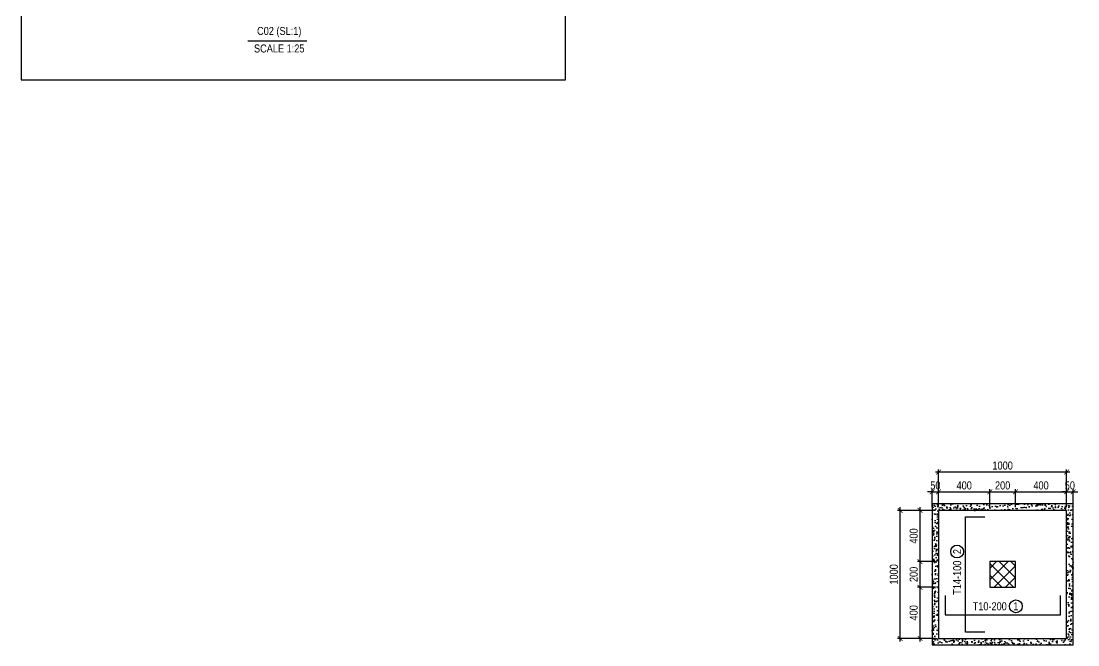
# Model space of a CAD drawing. Header units: millimetres. Extents: x -360107 to 123116000, y -52137 to 86044500.
# Drawn here: x 74072 to 82324, y 115992 to 120862 of the extents above; entities that cross this region are included whole.
import ezdxf
from ezdxf.enums import TextEntityAlignment as Align

# ---------------------------------------------------------------- set-up
doc = ezdxf.new("R2010")
doc.units = ezdxf.units.MM
doc.header["$LTSCALE"] = 100
doc.header["$MEASUREMENT"] = 0
doc.layers.get('Defpoints').update_dxf_attribs({"color": 250})
for name, color, linetype in [('02-GB-Col', 2, 'Continuous'), ('04-GB-Dim', 146, 'Continuous'), ('05-GB-Hatch', 8, 'Continuous'), ('10-GB-Text', 4, 'Continuous')]:
    doc.layers.add(name, color=color, linetype=linetype)
for name, color, linetype, lineweight in [('18-GB-Reinf', 10, 'Continuous', 25), ('20-GB-GC', 145, 'Continuous', 25), ('21-GB-BD', 90, 'Continuous', 25)]:
    doc.layers.add(name, color=color, linetype=linetype, lineweight=lineweight)
doc.styles.add('02-GB-VNI-Helve', font='VNI-Helve-Condense.TTF')
doc.styles.add('VNI-Helve', font='VNI-Helve-Condense.TTF')
doc.dimstyles.new('GB 25', dxfattribs={"dimscale": 0.25, "dimtxt": 250, "dimasz": 150, "dimexe": 100, "dimexo": 100, "dimgap": 100, "dimtad": 1, "dimdec": 0, "dimzin": 0, "dimdsep": 46, "dimtxsty": 'VNI-Helve', "dimblk": 'ARCHTICK', "dimcen": 100, "dimdle": 100, "dimclrd": 256, "dimclre": 256, "dimclrt": 71, "dimadec": 0, "dimazin": 0, "dimtfac": 1, "dimtdec": 0, "dimtix": 1, "dimtmove": 0, "dimatfit": 3, "dimfxl": 3.75, "dimtolj": 1, "dimtzin": 0, "dimarcsym": 0})

# ---------------------------------------------------------------- blocks, each defined once
blk = doc.blocks.new('CSA_Beam-ColumnName')
at = {"color": 7}
blk.add_lwpolyline([(124.1, -45.7), (584, -45.7)], dxfattribs=at)
at = {"color": 7, "linetype": 'ByBlock', "lineweight": -2, "style": '02-GB-VNI-Helve'}
blk.add_attdef('TENDAM/COT', text='', height=100, dxfattribs=at).set_placement((369.4, 0), align=Align.CENTER)
at = {"color": 11, "lineweight": 25, "style": '02-GB-VNI-Helve'}
blk.add_attdef('TL', text='', height=50, dxfattribs=at).set_placement((369.4, -136.7), align=Align.CENTER)
blk = doc.blocks.new('*U582')
at = {"layer": '05-GB-Hatch'}
h = blk.add_hatch(dxfattribs=at)
h.set_pattern_fill('ANSI37', color=256, scale=20)
h.set_pattern_definition([(45, (-200, 0), (-44.901, 44.901), []), (135, (-200, 0), (-44.901, -44.901), [])])
h.paths.add_polyline_path([(200, 200), (0, 200), (0, 0), (200, 0)])
at = {"layer": '02-GB-Col', "ltscale": 0.5}
blk.add_lwpolyline([(200, 200), (0, 200), (0, 0), (200, 0)], close=True, dxfattribs=at)
blk = doc.blocks.new('*U675')
at = {"layer": '20-GB-GC', "color": 145}
blk.add_circle((193.5, 31.2), 50, dxfattribs=at)
at = {"layer": '10-GB-Text', "style": '02-GB-VNI-Helve'}
blk.add_attdef('DAIC', text='', height=25, dxfattribs=at).set_placement((297.2, 123.6), align=Align.MIDDLE_LEFT)
blk.add_attdef('DAIO', (297.9, 65.8), '', height=25, dxfattribs=at)
blk.add_attdef('DAI', text='', height=62.5, dxfattribs=at).set_placement((122.5, 31.2), align=Align.MIDDLE_RIGHT)
at = {"layer": '10-GB-Text', "color": 141, "style": '02-GB-VNI-Helve'}
blk.add_attdef('A', text='', height=62.5, rotation=360, dxfattribs=at).set_placement((193.5, 31.2), align=Align.MIDDLE_CENTER)
blk = doc.blocks.new('_ArchTick')
at = {"color": 0, "linetype": 'ByBlock', "const_width": 0.15}
blk.add_lwpolyline([(-0.5, -0.5), (0.5, 0.5)], dxfattribs=at)
blk = doc.blocks.new('*D583')
at = {"layer": '04-GB-Dim', "lineweight": -2, "transparency": 16777216}
for p, q in [((81611, 117187.5), (81861, 117187.5)), ((81636, 117067.5), (81636, 117207.5)), ((81836, 117067.5), (81836, 117207.5))]:
    blk.add_line(p, q, dxfattribs=at)
at = {"layer": 'Defpoints', "color": 0, "transparency": 16777216}
for p in [(81836, 117187.5), (81636, 117042.5), (81836, 117042.5)]:
    blk.add_point(p, dxfattribs=at)
at = {"layer": '04-GB-Dim', "lineweight": -2, "transparency": 16777216, "xscale": 37.5, "yscale": 37.5, "zscale": 37.5, "rotation": 180}
blk.add_blockref('_ArchTick', (81636, 117187.5), dxfattribs=at)
at = {"layer": '04-GB-Dim', "lineweight": -2, "transparency": 16777216, "xscale": 37.5, "yscale": 37.5, "zscale": 37.5}
blk.add_blockref('_ArchTick', (81836, 117187.5), dxfattribs=at)
at = {"layer": '04-GB-Dim', "color": 71, "transparency": 16777216, "insert": (81736, 117236.9), "char_height": 62.5, "attachment_point": 5, "style": 'VNI-Helve'}
blk.add_mtext('\\A1;200', dxfattribs=at)
blk = doc.blocks.new('*D584')
at = {"layer": '04-GB-Dim', "lineweight": -2, "transparency": 16777216}
for p, q in [((81211, 117187.5), (81661, 117187.5)), ((81236, 117067.5), (81236, 117207.5)), ((81636, 117067.5), (81636, 117207.5))]:
    blk.add_line(p, q, dxfattribs=at)
at = {"layer": 'Defpoints', "color": 0, "transparency": 16777216}
for p in [(81636, 117187.5), (81236, 117042.5), (81636, 117042.5)]:
    blk.add_point(p, dxfattribs=at)
at = {"layer": '04-GB-Dim', "lineweight": -2, "transparency": 16777216, "xscale": 37.5, "yscale": 37.5, "zscale": 37.5, "rotation": 180}
blk.add_blockref('_ArchTick', (81236, 117187.5), dxfattribs=at)
at = {"layer": '04-GB-Dim', "lineweight": -2, "transparency": 16777216, "xscale": 37.5, "yscale": 37.5, "zscale": 37.5}
blk.add_blockref('_ArchTick', (81636, 117187.5), dxfattribs=at)
at = {"layer": '04-GB-Dim', "color": 71, "transparency": 16777216, "insert": (81436, 117236.9), "char_height": 62.5, "attachment_point": 5, "style": 'VNI-Helve'}
blk.add_mtext('\\A1;400', dxfattribs=at)
blk = doc.blocks.new('*D585')
at = {"layer": '04-GB-Dim', "lineweight": -2, "transparency": 16777216}
for p, q in [((81811, 117187.5), (82261, 117187.5)), ((81836, 117067.5), (81836, 117207.5)), ((82236, 117067.5), (82236, 117207.5))]:
    blk.add_line(p, q, dxfattribs=at)
at = {"layer": 'Defpoints', "color": 0, "transparency": 16777216}
for p in [(82236, 117187.5), (81836, 117042.5), (82236, 117042.5)]:
    blk.add_point(p, dxfattribs=at)
at = {"layer": '04-GB-Dim', "lineweight": -2, "transparency": 16777216, "xscale": 37.5, "yscale": 37.5, "zscale": 37.5, "rotation": 180}
blk.add_blockref('_ArchTick', (81836, 117187.5), dxfattribs=at)
at = {"layer": '04-GB-Dim', "lineweight": -2, "transparency": 16777216, "xscale": 37.5, "yscale": 37.5, "zscale": 37.5}
blk.add_blockref('_ArchTick', (82236, 117187.5), dxfattribs=at)
at = {"layer": '04-GB-Dim', "color": 71, "transparency": 16777216, "insert": (82036, 117236.9), "char_height": 62.5, "attachment_point": 5, "style": 'VNI-Helve'}
blk.add_mtext('\\A1;400', dxfattribs=at)
blk = doc.blocks.new('*D586')
at = {"layer": '04-GB-Dim', "lineweight": -2, "transparency": 16777216}
for p, q in [((81211, 117342.5), (82261, 117342.5)), ((81236, 117067.5), (81236, 117362.5)), ((82236, 117067.5), (82236, 117362.5))]:
    blk.add_line(p, q, dxfattribs=at)
at = {"layer": 'Defpoints', "color": 0, "transparency": 16777216}
for p in [(82236, 117342.5), (81236, 117042.5), (82236, 117042.5)]:
    blk.add_point(p, dxfattribs=at)
at = {"layer": '04-GB-Dim', "lineweight": -2, "transparency": 16777216, "xscale": 37.5, "yscale": 37.5, "zscale": 37.5, "rotation": 180}
blk.add_blockref('_ArchTick', (81236, 117342.5), dxfattribs=at)
at = {"layer": '04-GB-Dim', "lineweight": -2, "transparency": 16777216, "xscale": 37.5, "yscale": 37.5, "zscale": 37.5}
blk.add_blockref('_ArchTick', (82236, 117342.5), dxfattribs=at)
at = {"layer": '04-GB-Dim', "color": 71, "transparency": 16777216, "insert": (81736, 117391.9), "char_height": 62.5, "attachment_point": 5, "style": 'VNI-Helve'}
blk.add_mtext('\\A1;1000', dxfattribs=at)
blk = doc.blocks.new('*D587')
at = {"layer": '04-GB-Dim', "lineweight": -2, "transparency": 16777216}
for p, q in [((81186, 117187.5), (81148.5, 117187.5)), ((81186, 117067.5), (81186, 117207.5)), ((81186, 117187.5), (81236, 117187.5)), ((81236, 117067.5), (81236, 117207.5)), ((81236, 117187.5), (81273.5, 117187.5))]:
    blk.add_line(p, q, dxfattribs=at)
at = {"layer": 'Defpoints', "color": 0, "transparency": 16777216}
for p in [(81236, 117187.5), (81186, 117042.5), (81236, 117042.5)]:
    blk.add_point(p, dxfattribs=at)
at = {"layer": '04-GB-Dim', "lineweight": -2, "transparency": 16777216, "xscale": 37.5, "yscale": 37.5, "zscale": 37.5}
blk.add_blockref('_ArchTick', (81186, 117187.5), dxfattribs=at)
at = {"layer": '04-GB-Dim', "lineweight": -2, "transparency": 16777216, "xscale": 37.5, "yscale": 37.5, "zscale": 37.5, "rotation": 180}
blk.add_blockref('_ArchTick', (81236, 117187.5), dxfattribs=at)
at = {"layer": '04-GB-Dim', "color": 71, "transparency": 16777216, "insert": (81211, 117236.9), "char_height": 62.5, "attachment_point": 5, "style": 'VNI-Helve'}
blk.add_mtext('\\A1;50', dxfattribs=at)
blk = doc.blocks.new('*D588')
at = {"layer": '04-GB-Dim', "lineweight": -2, "transparency": 16777216}
for p, q in [((82236, 117187.5), (82198.5, 117187.5)), ((82236, 117067.5), (82236, 117207.5)), ((82236, 117187.5), (82286, 117187.5)), ((82286, 117067.5), (82286, 117207.5)), ((82286, 117187.5), (82323.5, 117187.5))]:
    blk.add_line(p, q, dxfattribs=at)
at = {"layer": 'Defpoints', "color": 0, "transparency": 16777216}
for p in [(82286, 117187.5), (82236, 117042.5), (82286, 117042.5)]:
    blk.add_point(p, dxfattribs=at)
at = {"layer": '04-GB-Dim', "lineweight": -2, "transparency": 16777216, "xscale": 37.5, "yscale": 37.5, "zscale": 37.5}
blk.add_blockref('_ArchTick', (82236, 117187.5), dxfattribs=at)
at = {"layer": '04-GB-Dim', "lineweight": -2, "transparency": 16777216, "xscale": 37.5, "yscale": 37.5, "zscale": 37.5, "rotation": 180}
blk.add_blockref('_ArchTick', (82286, 117187.5), dxfattribs=at)
at = {"layer": '04-GB-Dim', "color": 71, "transparency": 16777216, "insert": (82261, 117236.9), "char_height": 62.5, "attachment_point": 5, "style": 'VNI-Helve'}
blk.add_mtext('\\A1;50', dxfattribs=at)
blk = doc.blocks.new('*D589')
at = {"layer": '04-GB-Dim', "lineweight": -2, "transparency": 16777216}
for p, q in [((81211, 116442.5), (81071, 116442.5)), ((81091, 116017.5), (81091, 116467.5)), ((81211, 116042.5), (81071, 116042.5))]:
    blk.add_line(p, q, dxfattribs=at)
at = {"layer": 'Defpoints', "color": 0, "transparency": 16777216}
for p in [(81091, 116442.5), (81236, 116442.5), (81236, 116042.5)]:
    blk.add_point(p, dxfattribs=at)
at = {"layer": '04-GB-Dim', "lineweight": -2, "transparency": 16777216, "xscale": 37.5, "yscale": 37.5, "zscale": 37.5}
for p, rotation in [((81091, 116442.5), 90), ((81091, 116042.5), 270)]:
    blk.add_blockref('_ArchTick', p, dxfattribs=dict(at, rotation=rotation))
at = {"layer": '04-GB-Dim', "color": 71, "transparency": 16777216, "insert": (81041.6, 116242.5), "char_height": 62.5, "attachment_point": 5, "rotation": 90, "style": 'VNI-Helve'}
blk.add_mtext('\\A1;400', dxfattribs=at)
blk = doc.blocks.new('*D590')
at = {"layer": '04-GB-Dim', "lineweight": -2, "transparency": 16777216}
for p, q in [((81211, 116642.5), (81071, 116642.5)), ((81091, 116417.5), (81091, 116667.5)), ((81211, 116442.5), (81071, 116442.5))]:
    blk.add_line(p, q, dxfattribs=at)
at = {"layer": 'Defpoints', "color": 0, "transparency": 16777216}
for p in [(81091, 116642.5), (81236, 116642.5), (81236, 116442.5)]:
    blk.add_point(p, dxfattribs=at)
at = {"layer": '04-GB-Dim', "lineweight": -2, "transparency": 16777216, "xscale": 37.5, "yscale": 37.5, "zscale": 37.5}
for p, rotation in [((81091, 116642.5), 90), ((81091, 116442.5), 270)]:
    blk.add_blockref('_ArchTick', p, dxfattribs=dict(at, rotation=rotation))
at = {"layer": '04-GB-Dim', "color": 71, "transparency": 16777216, "insert": (81041.6, 116542.5), "char_height": 62.5, "attachment_point": 5, "rotation": 90, "style": 'VNI-Helve'}
blk.add_mtext('\\A1;200', dxfattribs=at)
blk = doc.blocks.new('*D591')
at = {"layer": '04-GB-Dim', "lineweight": -2, "transparency": 16777216}
for p, q in [((81211, 117042.5), (81071, 117042.5)), ((81091, 116617.5), (81091, 117067.5)), ((81211, 116642.5), (81071, 116642.5))]:
    blk.add_line(p, q, dxfattribs=at)
at = {"layer": 'Defpoints', "color": 0, "transparency": 16777216}
for p in [(81091, 117042.5), (81236, 117042.5), (81236, 116642.5)]:
    blk.add_point(p, dxfattribs=at)
at = {"layer": '04-GB-Dim', "lineweight": -2, "transparency": 16777216, "xscale": 37.5, "yscale": 37.5, "zscale": 37.5}
for p, rotation in [((81091, 117042.5), 90), ((81091, 116642.5), 270)]:
    blk.add_blockref('_ArchTick', p, dxfattribs=dict(at, rotation=rotation))
at = {"layer": '04-GB-Dim', "color": 71, "transparency": 16777216, "insert": (81041.6, 116842.5), "char_height": 62.5, "attachment_point": 5, "rotation": 90, "style": 'VNI-Helve'}
blk.add_mtext('\\A1;400', dxfattribs=at)
blk = doc.blocks.new('*D592')
at = {"layer": '04-GB-Dim', "lineweight": -2, "transparency": 16777216}
for p, q in [((81211, 117042.5), (80916, 117042.5)), ((80936, 116017.5), (80936, 117067.5)), ((81211, 116042.5), (80916, 116042.5))]:
    blk.add_line(p, q, dxfattribs=at)
at = {"layer": 'Defpoints', "color": 0, "transparency": 16777216}
for p in [(80936, 117042.5), (81236, 117042.5), (81236, 116042.5)]:
    blk.add_point(p, dxfattribs=at)
at = {"layer": '04-GB-Dim', "lineweight": -2, "transparency": 16777216, "xscale": 37.5, "yscale": 37.5, "zscale": 37.5}
for p, rotation in [((80936, 117042.5), 90), ((80936, 116042.5), 270)]:
    blk.add_blockref('_ArchTick', p, dxfattribs=dict(at, rotation=rotation))
at = {"layer": '04-GB-Dim', "color": 71, "transparency": 16777216, "insert": (80886.6, 116542.5), "char_height": 62.5, "attachment_point": 5, "rotation": 90, "style": 'VNI-Helve'}
blk.add_mtext('\\A1;1000', dxfattribs=at)

msp = doc.modelspace()

# ---------------------------------------------------------------- hatches: boundary and pattern name
at = {"layer": '05-GB-Hatch'}
h = msp.add_hatch(dxfattribs=at)
h.set_pattern_fill('AR-CONC', color=256, scale=10, style=0)
h.set_pattern_definition([(50, (0, 53578), (71.726018, -6.275213), [7.5, -82.5]), (355, (0, 53578), (-13.875133, 75.219213), [6, -66]), (100.451444, (5.98, 53577.48), (57.850885, 68.944), [6.37402, -70.11421]), (46.1842, (0, 53598), (106.72413, -16.55193), [11.25, -123.75]), (96.63564, (8.89, 53596.62), (93.46619, 97.41186), [9.56103, -105.17138]), (351.18416, (0, 53598), (93.4662, 97.41186), [9, -99]), (21, (10, 53593), (59.690705, -40.26189), [7.5, -82.5]), (326, (10, 53593), (24.331533, 72.515005), [6, -66]), (71.451445, (14.974, 53589.645), (84.022238, 32.253115), [6.37402, -70.11421]), (37.5, (0, 53578), (1.2159855, 33.2893854), [0, -65.2, 0, -67, 0, -66.25]), (7.5, (0, 53578), (26.306954, 39.441171), [0, -38.2, 0, -63.7, 0, -25.25]), (327.5, (-22.3, 53578), (53.3822436, -2.255487), [0, -25, 0, -78, 0, -103.5]), (317.5, (-32.3, 53578), (58.318617, 10.010498), [0, -32.5, 0, -51.8, 0, -73.5])])
h.paths.add_polyline_path([(81186, 115992.5), (82286, 115992.5), (82286, 117092.5), (81186, 117092.5)])
h.paths.add_polyline_path([(81236, 116042.5), (82236, 116042.5), (82236, 117042.5), (81236, 117042.5)], flags=16)

# ---------------------------------------------------------------- linework, layer by layer
msp.add_lwpolyline([(81186, 115992.5), (82286, 115992.5), (82286, 117092.5), (81186, 117092.5)], close=True, dxfattribs=at)
at = {"layer": '18-GB-Reinf', "color": 1}
for points in [[(81596, 116092.5), (81446, 116092.5), (81446, 116992.5), (81596, 116992.5)], [(81287.5, 116378), (81287.5, 116228), (82187.5, 116228), (82187.5, 116378)]]:
    msp.add_lwpolyline(points, dxfattribs=at)
at = {"layer": '21-GB-BD'}
for points in [[(81236, 116042.5), (82236, 116042.5), (82236, 117042.5), (81236, 117042.5)], [(81636, 116442.5), (81836, 116442.5), (81836, 116642.5), (81636, 116642.5)]]:
    msp.add_lwpolyline(points, close=True, dxfattribs=at)
at = {"layer": 'Defpoints', "color": 7}
msp.add_lwpolyline([(74072, 120404), (78322, 120404), (78322, 129704), (74072, 129704)], close=True, dxfattribs=at)

# ---------------------------------------------------------------- block references
msp.add_blockref('*U582', (81636, 116442.5))
at = {"layer": '04-GB-Dim', "rotation": 90.0000000000002}
msp.add_blockref('*U675', (81412, 116527.5), dxfattribs=at).add_auto_attribs({'A': '2', 'DAI': 'T14-100'})
at = {"layer": '04-GB-Dim'}
msp.add_blockref('*U675', (81646, 116262.5), dxfattribs=at).add_auto_attribs({'A': '1', 'DAI': 'T10-200'})
at = {"layer": '05-GB-Hatch'}
ref = msp.add_blockref('CSA_Beam-ColumnName', (75717.9, 120754), dxfattribs=at)
ref.add_attrib('TL', 'SCALE 1:25', dxfattribs={"layer": '0', "color": 11, "lineweight": 25, "height": 62.5, "style": '02-GB-VNI-Helve'}).set_placement((76087.4, 120617.3), align=Align.CENTER)
ref.add_attrib('TENDAM/COT', 'C02 (SL:1)', dxfattribs={"layer": '0', "color": 7, "linetype": 'ByBlock', "lineweight": -2, "height": 62.5, "style": '02-GB-VNI-Helve'}).set_placement((76087.4, 120754), align=Align.CENTER)

# ---------------------------------------------------------------- dimensions: what is measured, and where the dimension line sits
at = {"layer": '04-GB-Dim'}
for p1, p2, distance, picture, middle in [((81236, 117042.5), (82236, 117042.5), 300, '*D586', (81736, 117391.9)), ((81186, 117042.5), (81236, 117042.5), 145, '*D587', (81211, 117236.9)), ((81236, 117042.5), (81636, 117042.5), 145, '*D584', (81436, 117236.9)), ((81636, 117042.5), (81836, 117042.5), 145, '*D583', (81736, 117236.9)), ((81836, 117042.5), (82236, 117042.5), 145, '*D585', (82036, 117236.9)), ((82236, 117042.5), (82286, 117042.5), 145, '*D588', (82261, 117236.9)), ((81236, 116042.5), (81236, 117042.5), 300, '*D592', (80886.6, 116542.5)), ((81236, 116642.5), (81236, 117042.5), 145, '*D591', (81041.6, 116842.5)), ((81236, 116442.5), (81236, 116642.5), 145, '*D590', (81041.6, 116542.5)), ((81236, 116042.5), (81236, 116442.5), 145, '*D589', (81041.6, 116242.5))]:
    dim = msp.add_aligned_dim(p1=p1, p2=p2, distance=distance, dimstyle='GB 25', override={"dimexe": 80, "dimgap": 70, "dimtmove": 1}, dxfattribs=at)
    dim.commit()
    dim.dimension.update_dxf_attribs({"geometry": picture, "text_midpoint": middle})

doc.saveas('drawing.dxf')
